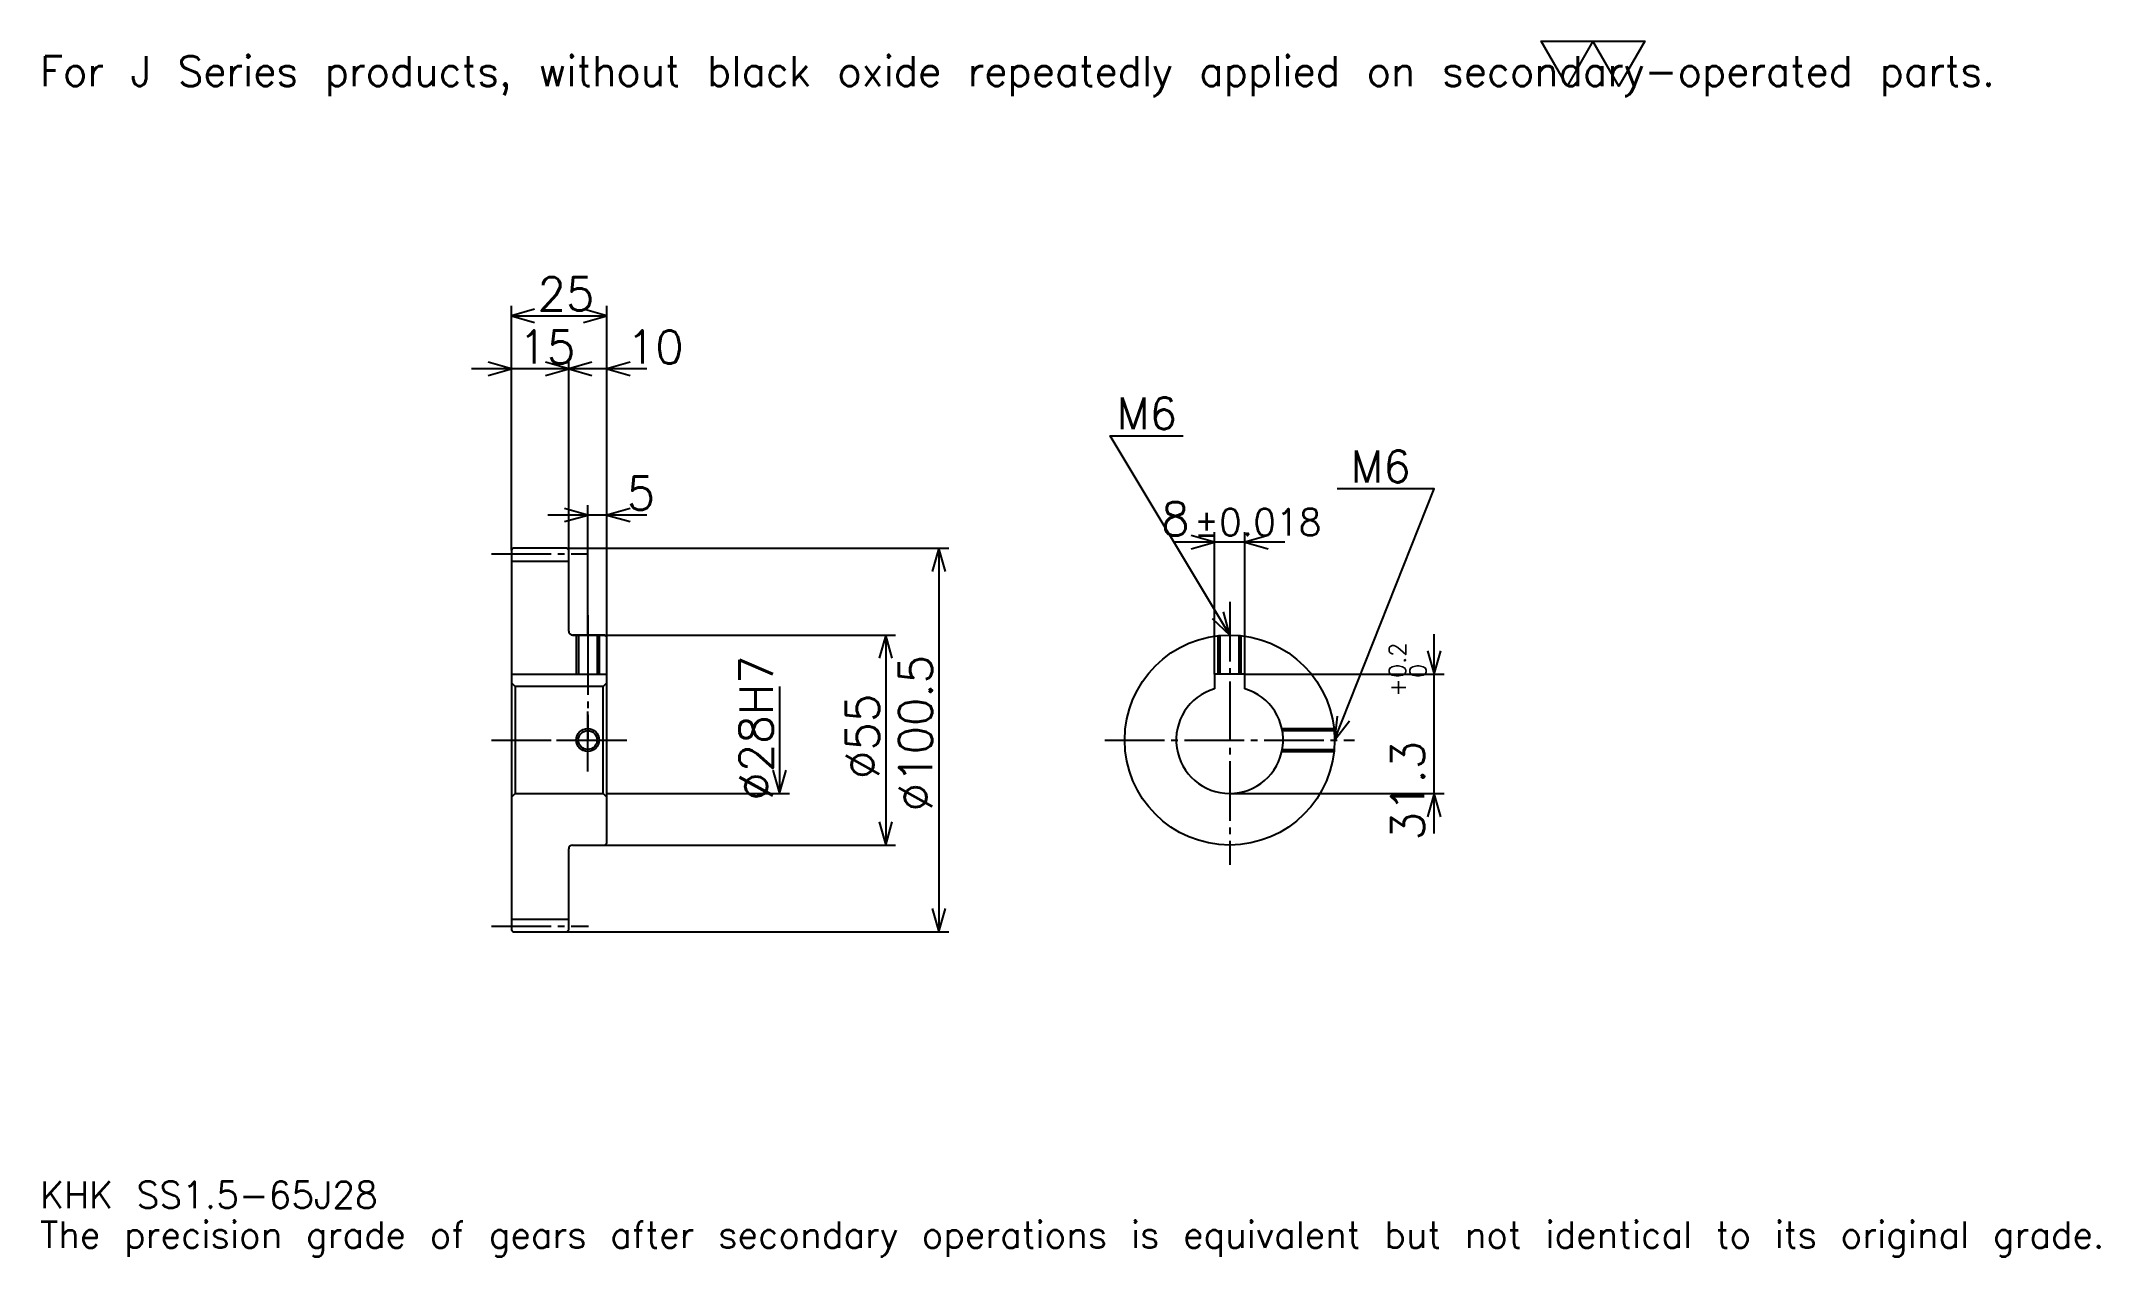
# Model space of a CAD drawing. Extents: x 18 to 557, y 6 to 325.
import ezdxf

# ---------------------------------------------------------------- set-up
doc = ezdxf.new("R2010")
doc.units = 0
doc.linetypes.add('DASHDOT', pattern=[20.869564, 15.652174, -1.73913, 1.73913, -1.73913])
doc.layers.get('0').update_dxf_attribs({"linetype": 'CONTINUOUS'})
doc.layers.add('DASHDOT', color=6, linetype='DASHDOT')
doc.styles.add('KANJI', font='TXT', dxfattribs={"bigfont": 'BIGFONT'})

msp = doc.modelspace()

# ---------------------------------------------------------------- linework, layer by layer
at = {"color": 5}
for p, q in [((140.869568, 191.989136), (140.869568, 255.467407)), ((165.869568, 191.989136), (165.869568, 255.467407)), ((140.869568, 252.858704), (165.869568, 252.858704)), ((166.304352, 238.945648), (130.434784, 238.945648)), ((176.304352, 238.945648), (145.434784, 238.945648)), ((155.869568, 191.989136), (155.869568, 241.554352)), ((176.304352, 200.684784), (150.434784, 200.684784)), ((160.869568, 191.989136), (160.869568, 203.293488)), ((325.021729, 159.039139), (325.021729, 196.195648)), ((333.021729, 159.039139), (333.021729, 196.195648)), ((140.869568, 191.489136), (140.869568, 191.989136)), ((155.369568, 191.989136), (165.869568, 191.989136)), ((155.869568, 191.489136), (155.869568, 191.989136)), ((160.869568, 169.239136), (160.869568, 191.989136)), ((160.869568, 169.239136), (160.869568, 191.989136)), ((165.869568, 191.989136), (255.434784, 191.989136)), ((165.869568, 168.739136), (165.869568, 191.989136)), ((252.82608, 191.989136), (252.82608, 91.489136)), ((343.456543, 193.58696), (314.586975, 193.58696)), ((156.869568, 169.239136), (165.869568, 169.239136)), ((165.869568, 169.239136), (241.521744, 169.239136)), ((238.913055, 169.239136), (238.913055, 114.239136)), ((382.608704, 117.304352), (382.608704, 169.473923)), ((333.021729, 159.039139), (385.217407, 159.039139)), ((211.08696, 155.739136), (211.08696, 127.739136)), ((165.869568, 127.739136), (213.695648, 127.739136)), ((329.021729, 127.739136), (385.217407, 127.739136)), ((156.869568, 114.239136), (165.869568, 114.239136)), ((165.869568, 114.239136), (241.521744, 114.239136)), ((155.369568, 91.489136), (165.869568, 91.489136)), ((165.869568, 91.489136), (255.434784, 91.489136))]:
    msp.add_line(p, q, dxfattribs=at)
at = {"color": 4}
for p, q in [((140.869568, 188.614136), (155.869568, 188.614136)), ((140.869568, 159.039139), (165.869568, 159.039139)), ((164.869568, 155.739136), (165.869568, 156.739136)), ((141.869568, 155.739136), (141.869568, 127.739136)), ((164.869568, 127.739136), (165.869568, 126.739136)), ((140.869568, 94.864136), (155.869568, 94.864136))]:
    msp.add_line(p, q, dxfattribs=at)
at = {"color": 7}
msp.add_lwpolyline([(417.391296, 313.043488), (410.608673, 324.800018), (437.739136, 324.800018), (430.956512, 313.043488), (424.17392, 324.800018), (417.391296, 313.043488)], dxfattribs=at)
at = {"color": 5}
for points in [[(146.956528, 254.597839), (140.869568, 252.858704), (146.956528, 251.119568)], [(159.782608, 251.119568), (165.869568, 252.858704), (159.782608, 254.597839)], [(134.782608, 237.206528), (140.869568, 238.945648), (134.782608, 240.684784)], [(149.782608, 237.206528), (155.869568, 238.945648), (149.782608, 240.684784)], [(161.956528, 240.684784), (155.869568, 238.945648), (161.956528, 237.206528)], [(171.956528, 240.684784), (165.869568, 238.945648), (171.956528, 237.206528)], [(329.021729, 169.239136), (297.717407, 221.413055), (316.847839, 221.413055)], [(356.521729, 141.739136), (382.608704, 207.5), (357.217407, 207.5)], [(154.782608, 198.945648), (160.869568, 200.684784), (154.782608, 202.42392)], [(171.956528, 202.42392), (165.869568, 200.684784), (171.956528, 198.945648)], [(318.934784, 191.847824), (325.021729, 193.58696), (318.934784, 195.326096)], [(339.108704, 195.326096), (333.021729, 193.58696), (339.108704, 191.847824)], [(254.565216, 185.902176), (252.82608, 191.989136), (251.08696, 185.902176)], [(324.398743, 173.563889), (329.021729, 169.239136), (327.381317, 175.353424)], [(240.652176, 163.152176), (238.913055, 169.239136), (237.17392, 163.152176)], [(380.869568, 165.126099), (382.608704, 159.039139), (384.347839, 165.126099)], [(357.149658, 148.038452), (356.521729, 141.739136), (360.382812, 146.755875)], [(209.347839, 133.826096), (211.08696, 127.739136), (212.82608, 133.826096)], [(384.347839, 121.652176), (382.608704, 127.739136), (380.869568, 121.652176)], [(237.17392, 120.326096), (238.913055, 114.239136), (240.652176, 120.326096)], [(251.08696, 97.576096), (252.82608, 91.489136), (254.565216, 97.576096)]]:
    msp.add_lwpolyline(points, dxfattribs=at)
at = {"color": 4}
for points in [[(155.869568, 170.239136), (155.869568, 191.489136), (155.369568, 191.989136), (141.369568, 191.989136), (140.869568, 191.489136), (140.869568, 126.739136)], [(156.869568, 114.239136), (165.369568, 114.239136), (165.869568, 114.739136), (165.869568, 168.739136), (165.369568, 169.239136), (156.869568, 169.239136)], [(157.869568, 169.239136), (157.869568, 159.039139)], [(158.409576, 169.239136), (158.409576, 159.039139)], [(163.329559, 169.239136), (163.329559, 159.039139)], [(163.869568, 169.239136), (163.869568, 159.039139)], [(326.021729, 159.039139), (326.021729, 169.075012)], [(326.561737, 159.039139), (326.561737, 169.128891)], [(331.48175, 159.039139), (331.48175, 169.128891)], [(332.021729, 159.039139), (332.021729, 169.075012)], [(140.869568, 126.739136), (141.869568, 127.739136), (164.869568, 127.739136), (164.869568, 155.739136), (141.869568, 155.739136), (140.869568, 156.739136)], [(333.021729, 155.155548), (333.021729, 159.039139), (325.021729, 159.039139), (325.021729, 155.155548)], [(342.696533, 144.739136), (356.357605, 144.739136)], [(342.803925, 144.199142), (356.411499, 144.199142)], [(342.696533, 138.739136), (356.357605, 138.739136)], [(342.803925, 139.279129), (356.411499, 139.279129)], [(140.869568, 126.739136), (140.869568, 91.989136), (141.369568, 91.489136), (155.369568, 91.489136), (155.869568, 91.989136), (155.869568, 113.239136)]]:
    msp.add_lwpolyline(points, dxfattribs=at)
for centre, radius in [((329.021729, 141.739136), 27.5), ((160.869568, 141.739136), 2.46)]:
    msp.add_circle(centre, radius, dxfattribs=at)
at = {"color": 7}
msp.add_circle((160.869568, 141.739136), 3, dxfattribs=at)
at = {"color": 4}
for centre, radius, start, end in [((156.869568, 170.239136), 1, 180, 270), ((329.021729, 141.739136), 14, 106.60154993, 73.39845007), ((156.869568, 113.239136), 1, 90, 180)]:
    msp.add_arc(centre, radius, start, end, dxfattribs=at)
at = {"layer": 'DASHDOT', "color": 7}
for p, q in [((135.652176, 190.489136), (161.08696, 190.489136)), ((329.021729, 177.934784), (329.021729, 109.021744)), ((160.869568, 169.239136), (160.869568, 141.739136)), ((135.652176, 141.739136), (171.08696, 141.739136)), ((296.304352, 141.739136), (361.739136, 141.739136)), ((135.652176, 92.989136), (161.08696, 92.989136))]:
    msp.add_line(p, q, dxfattribs=at)
for points in [[(160.869568, 174.456528), (160.869568, 153.821747)], [(160.869568, 133.521744), (160.869568, 149.956528)], [(152.652176, 141.739136), (169.08696, 141.739136)]]:
    msp.add_lwpolyline(points, dxfattribs=at)

# ---------------------------------------------------------------- texts
at = {"color": 7, "style": 'KANJI'}
for s, height, p in [('For J Series products, without black oxide repeatedly applied on secondary-operated parts.', 7.826087, (17.391304, 313.043488)), ('25', 8.695652, (147.717392, 254.25)), ('15', 8.695652, (142.717392, 240.33696)), ('10', 8.695652, (171.08696, 240.33696)), ('M6', 8.347826, (299.456543, 223.152176)), ('M6', 8.347826, (360.695679, 209.239136)), ('5', 8.695652, (171.08696, 202.076096)), ('8', 8.695652, (311.072205, 195.326096)), ('%%p0.018', 6.956522, (319.67981, 195.326096)), ('KHK SS1.5-65J28', 6.956522, (17.391304, 19.130434)), ('The precision grade of gears after secondary operations is equivalent but not identical to its original grade.', 6.956522, (17.391304, 8.695652))]:
    msp.add_text(s, height=height, dxfattribs=at).set_placement(p)
for s, height, p in [('%%c28H7', 8.695652, (209.347839, 125.869568)), ('%%c100.5', 8.695652, (251.08696, 123.04348)), ('0.2', 4.347826, (375.130432, 157.972504)), ('+', 4.347826, (375.130432, 153.102936)), ('0', 4.347826, (380.521729, 157.972504)), ('%%c55', 8.695652, (237.17392, 131.521744)), ('31.3', 8.695652, (380, 115.464714))]:
    msp.add_text(s, height=height, rotation=90, dxfattribs=at).set_placement(p)

doc.saveas('drawing.dxf')
